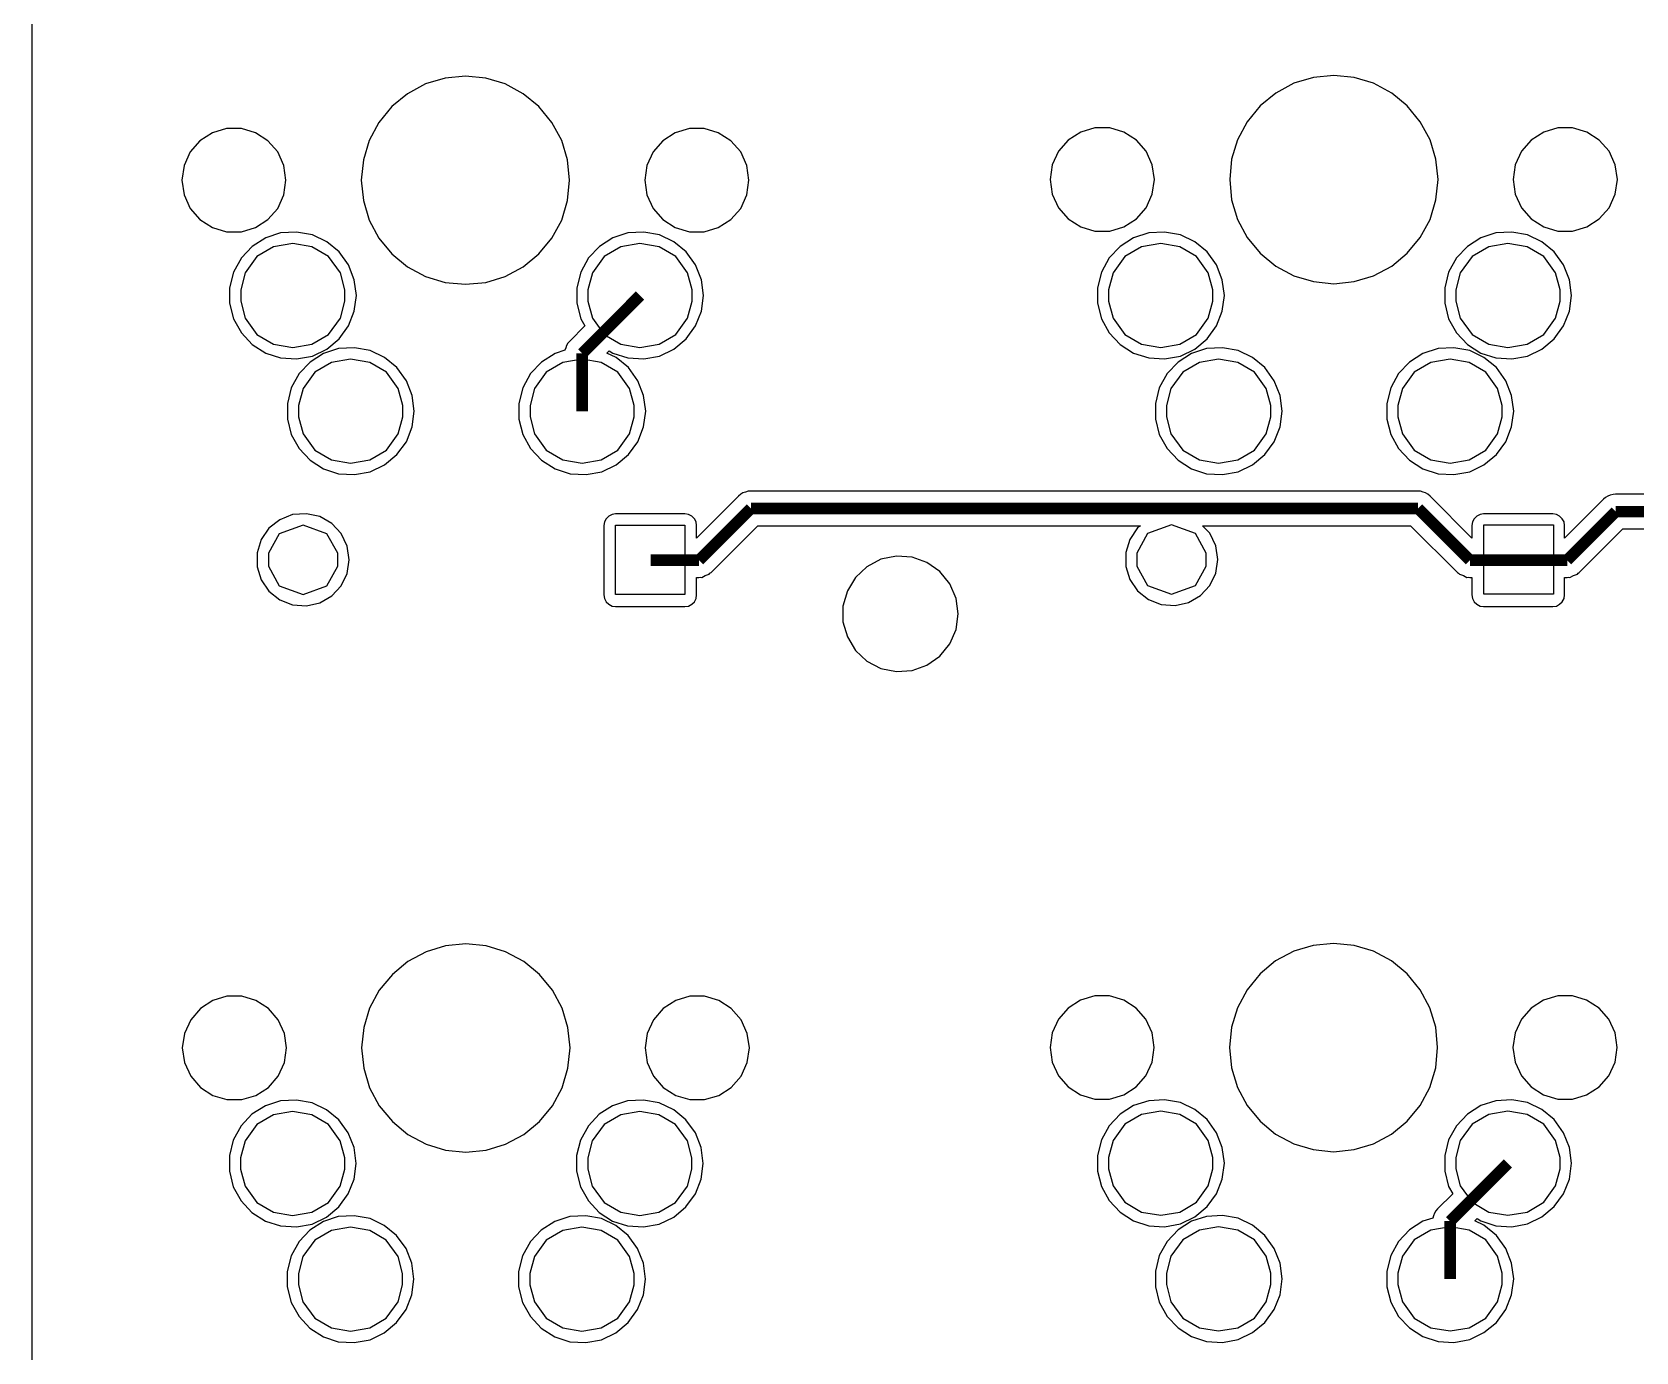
# Model space of a CAD drawing. Extents: x 2.4 to 97.7, y 2.4 to 97.6.
# Drawn here: x 2.38 to 37.58, y 24.28 to 53.26 of the extents above; entities that cross this region are included whole.
import ezdxf

# ---------------------------------------------------------------- set-up
doc = ezdxf.new("R2010")
doc.units = 0
doc.layers.get('0').update_dxf_attribs({"linetype": 'CONTINUOUS'})

msp = doc.modelspace()

# ---------------------------------------------------------------- linework, layer by layer
at = {"color": 173}
msp.add_lwpolyline([(2.38263, 7.1465), (2.38263, 92.8825)], dxfattribs=at)
at = {"color": 7}
for points in [[(11.8925, 47.7213), (12.3417, 47.7643), (12.7661, 47.891), (13.1644, 48.1072), (13.5075, 48.3898), (13.7914, 48.737), (14.0077, 49.1314), (14.1345, 49.5596), (14.18, 50.0077), (14.1345, 50.4543), (14.0077, 50.8811), (13.7914, 51.277), (13.5075, 51.6227), (13.1644, 51.9067), (12.7661, 52.1201), (12.3417, 52.2471), (11.8925, 52.2937), (11.4474, 52.2471), (11.0188, 52.1201), (10.6219, 51.9067), (10.2788, 51.6227), (9.99215, 51.277), (9.78133, 50.8811), (9.65454, 50.4543), (9.60632, 50.0077), (9.65454, 49.5596), (9.78133, 49.1314), (9.99215, 48.737), (10.2788, 48.3898), (10.6219, 48.1072), (11.0188, 47.891), (11.4474, 47.7643), (11.8925, 47.7213)], [(30.9549, 47.734), (31.4, 47.782), (31.8258, 47.909), (32.2254, 48.1196), (32.5672, 48.405), (32.8524, 48.7497), (33.066, 49.1465), (33.1928, 49.5748), (33.2411, 50.02), (33.1928, 50.4694), (33.066, 50.8963), (32.8524, 51.2893), (32.5672, 51.6378), (32.2254, 51.9204), (31.8258, 52.1353), (31.4, 52.2623), (30.9549, 52.3064), (30.5084, 52.2623), (30.0784, 52.1353), (29.6843, 51.9204), (29.3371, 51.6378), (29.0518, 51.2893), (28.8396, 50.8963), (28.7114, 50.4694), (28.6687, 50.02), (28.7114, 49.5748), (28.8396, 49.1465), (29.0518, 48.7497), (29.3371, 48.405), (29.6843, 48.1196), (30.0784, 47.909), (30.5084, 47.782), (30.9549, 47.734)], [(6.64905, 48.8721), (6.97699, 48.8721), (7.2843, 48.9659), (7.55855, 49.1409), (7.7749, 49.3847), (7.91132, 49.6866), (7.95542, 50.0077), (7.91132, 50.3273), (7.7749, 50.6264), (7.55855, 50.8702), (7.2843, 51.0466), (6.97699, 51.1404), (6.64905, 51.1404), (6.34175, 51.0466), (6.06474, 50.8702), (5.85392, 50.6264), (5.71747, 50.3273), (5.66924, 50.0077), (5.71747, 49.6866), (5.85392, 49.3847), (6.06474, 49.1409), (6.34175, 48.9659), (6.64905, 48.8721)], [(16.8093, 48.8721), (17.1345, 48.8721), (17.4446, 48.9659), (17.7188, 49.1409), (17.9352, 49.3847), (18.0716, 49.6866), (18.1171, 50.0077), (18.0716, 50.3273), (17.9352, 50.6264), (17.7188, 50.8702), (17.4446, 51.0466), (17.1345, 51.1404), (16.8093, 51.1404), (16.4992, 51.0466), (16.225, 50.8702), (16.0114, 50.6264), (15.875, 50.3273), (15.8323, 50.0077), (15.875, 49.6866), (16.0114, 49.3847), (16.225, 49.1409), (16.4992, 48.9659), (16.8093, 48.8721)], [(25.7101, 48.8872), (26.0353, 48.8872), (26.3453, 48.9811), (26.6196, 49.1561), (26.8345, 49.3998), (26.9696, 49.7018), (27.0178, 50.02), (26.9696, 50.3424), (26.8345, 50.6416), (26.6196, 50.8854), (26.3453, 51.0618), (26.0353, 51.1556), (25.7101, 51.1556), (25.4, 51.0618), (25.1258, 50.8854), (24.9122, 50.6416), (24.7744, 50.3424), (24.7317, 50.02), (24.7744, 49.7018), (24.9122, 49.3998), (25.1258, 49.1561), (25.4, 48.9811), (25.7101, 48.8872)], [(35.8704, 48.8872), (36.1943, 48.8872), (36.5044, 48.9811), (36.7785, 49.1561), (36.9947, 49.3998), (37.1299, 49.7018), (37.1782, 50.02), (37.1299, 50.3424), (36.9947, 50.6416), (36.7785, 50.8854), (36.5044, 51.0618), (36.1943, 51.1556), (35.8704, 51.1556), (35.5604, 51.0618), (35.2859, 50.8854), (35.0725, 50.6416), (34.9346, 50.3424), (34.8919, 50.02), (34.9346, 49.7018), (35.0725, 49.3998), (35.2859, 49.1561), (35.5604, 48.9811), (35.8704, 48.8872)], [(8.18829, 46.083), (8.53694, 46.1465), (8.84975, 46.2993), (9.12125, 46.5226), (9.32656, 46.8066), (9.45335, 47.129), (9.50158, 47.4747), (9.45335, 47.8222), (9.32656, 48.1461), (9.12125, 48.4325), (8.84975, 48.653), (8.53694, 48.8086), (8.18829, 48.8692), (7.8383, 48.8488), (7.51032, 48.7426), (7.2154, 48.5539), (6.97699, 48.3002), (6.80201, 47.9873), (6.71795, 47.6472), (6.71795, 47.304), (6.80201, 46.9635), (6.97699, 46.6549), (7.2154, 46.3998), (7.51032, 46.2097), (7.8383, 46.1038), (8.18829, 46.083)], [(14.5411, 43.5434), (14.8869, 43.6065), (15.1997, 43.7582), (15.4712, 43.9829), (15.6766, 44.2666), (15.8034, 44.5893), (15.8516, 44.9351), (15.8034, 45.2822), (15.6766, 45.6046), (15.4712, 45.8929), (15.1997, 46.1133), (14.9958, 46.2097), (15.0496, 46.2636), (15.1309, 46.2097), (15.4602, 46.1038), (15.8116, 46.083), (16.1561, 46.1465), (16.4689, 46.2993), (16.7404, 46.5226), (16.9471, 46.8066), (17.0739, 47.129), (17.1221, 47.4747), (17.0739, 47.8222), (16.9471, 48.1461), (16.7404, 48.4325), (16.4689, 48.653), (16.1561, 48.8086), (15.8116, 48.8692), (15.4602, 48.8488), (15.1309, 48.7426), (14.836, 48.5539), (14.5948, 48.3002), (14.4239, 47.9873), (14.3385, 47.6472), (14.3385, 47.304), (14.4239, 46.9635), (14.5162, 46.8066), (14.1828, 46.4742), (14.1428, 46.4301), (14.1152, 46.3779), (14.0946, 46.3243), (14.0766, 46.2732), (13.8603, 46.203), (13.5654, 46.0142), (13.3242, 45.7606), (13.1548, 45.4477), (13.0679, 45.1072), (13.0679, 44.7643), (13.1548, 44.4239), (13.3242, 44.1138), (13.5654, 43.8602), (13.8603, 43.67), (14.1911, 43.5624), (14.5411, 43.5434)], [(27.2411, 46.083), (27.5869, 46.1465), (27.8997, 46.2993), (28.1712, 46.5226), (28.3766, 46.8066), (28.5034, 47.129), (28.5516, 47.4747), (28.5034, 47.8222), (28.3766, 48.1461), (28.1712, 48.4325), (27.8997, 48.653), (27.5869, 48.8086), (27.2411, 48.8692), (26.8911, 48.8488), (26.5603, 48.7426), (26.2654, 48.5539), (26.0242, 48.3002), (25.8548, 47.9873), (25.7679, 47.6472), (25.7679, 47.304), (25.8548, 46.9635), (26.0242, 46.6549), (26.2654, 46.3998), (26.5603, 46.2097), (26.8911, 46.1038), (27.2411, 46.083)], [(34.8616, 46.083), (35.2061, 46.1465), (35.5191, 46.2993), (35.7904, 46.5226), (35.9971, 46.8066), (36.1237, 47.129), (36.1721, 47.4747), (36.1237, 47.8222), (35.9971, 48.1461), (35.7904, 48.4325), (35.5191, 48.653), (35.2061, 48.8086), (34.8616, 48.8692), (34.5102, 48.8488), (34.1809, 48.7426), (33.886, 48.5539), (33.6448, 48.3002), (33.4739, 47.9873), (33.3885, 47.6472), (33.3885, 47.304), (33.4739, 46.9635), (33.6448, 46.6549), (33.886, 46.3998), (34.1809, 46.2097), (34.5102, 46.1038), (34.8616, 46.083)], [(9.45885, 43.5434), (9.80613, 43.6065), (10.1189, 43.7582), (10.3904, 43.9829), (10.5971, 44.2666), (10.7239, 44.5893), (10.7721, 44.9351), (10.7239, 45.2822), (10.5971, 45.6046), (10.3904, 45.8929), (10.1189, 46.1133), (9.80613, 46.2675), (9.45885, 46.3296), (9.10883, 46.3091), (8.78085, 46.203), (8.48596, 46.0142), (8.24756, 45.7606), (8.07254, 45.4477), (7.98848, 45.1072), (7.98848, 44.7643), (8.07254, 44.4239), (8.24756, 44.1138), (8.48596, 43.8602), (8.78085, 43.67), (9.10883, 43.5624), (9.45885, 43.5434)], [(28.5116, 43.5434), (28.8561, 43.6065), (29.1689, 43.7582), (29.4404, 43.9829), (29.6471, 44.2666), (29.7739, 44.5893), (29.8221, 44.9351), (29.7739, 45.2822), (29.6471, 45.6046), (29.4404, 45.8929), (29.1689, 46.1133), (28.8561, 46.2675), (28.5116, 46.3296), (28.1602, 46.3091), (27.8309, 46.203), (27.536, 46.0142), (27.2948, 45.7606), (27.1239, 45.4477), (27.0385, 45.1072), (27.0385, 44.7643), (27.1239, 44.4239), (27.2948, 44.1138), (27.536, 43.8602), (27.8309, 43.67), (28.1602, 43.5624), (28.5116, 43.5434)], [(33.5911, 43.5434), (33.9369, 43.6065), (34.2497, 43.7582), (34.5212, 43.9829), (34.7266, 44.2666), (34.8534, 44.5893), (34.9016, 44.9351), (34.8534, 45.2822), (34.7266, 45.6046), (34.5212, 45.8929), (34.2497, 46.1133), (33.9369, 46.2675), (33.5911, 46.3296), (33.2411, 46.3091), (32.9103, 46.203), (32.6154, 46.0142), (32.3742, 45.7606), (32.2048, 45.4477), (32.1179, 45.1072), (32.1179, 44.7643), (32.2048, 44.4239), (32.3742, 44.1138), (32.6154, 43.8602), (32.9103, 43.67), (33.2411, 43.5624), (33.5911, 43.5434)], [(8.40465, 40.6633), (8.69678, 40.7307), (8.96137, 40.8809), (9.16672, 41.1014), (9.29901, 41.3755), (9.34173, 41.6733), (9.29901, 41.9749), (9.16672, 42.2508), (8.96137, 42.4684), (8.69678, 42.6212), (8.40465, 42.6847), (8.09734, 42.6642), (7.81763, 42.5524), (7.57922, 42.3665), (7.41108, 42.1185), (7.32014, 41.8289), (7.32014, 41.5216), (7.41108, 41.2337), (7.57922, 40.9857), (7.81763, 40.797), (8.09734, 40.6852), (8.40465, 40.6633)], [(21.3541, 39.2204), (21.6958, 39.2395), (22.0238, 39.3569), (22.3091, 39.558), (22.524, 39.8268), (22.6618, 40.1436), (22.7101, 40.4869), (22.6618, 40.827), (22.524, 41.1455), (22.3091, 41.4143), (22.0238, 41.6154), (21.6958, 41.7311), (21.3541, 41.752), (21.011, 41.6856), (20.7078, 41.5216), (20.4542, 41.2873), (20.2765, 40.9952), (20.18, 40.6576), (20.18, 40.3144), (20.2765, 39.9796), (20.4542, 39.6847), (20.7078, 39.4504), (21.011, 39.2878), (21.3541, 39.2204)], [(11.9021, 28.6714), (12.3513, 28.7142), (12.7758, 28.841), (13.1754, 29.0573), (13.5172, 29.3398), (13.8024, 29.6871), (14.016, 30.0812), (14.1428, 30.5098), (14.1911, 30.9576), (14.1428, 31.4041), (14.016, 31.8313), (13.8024, 32.2268), (13.5172, 32.5727), (13.1754, 32.8566), (12.7758, 33.0702), (12.3513, 33.197), (11.9021, 33.2438), (11.4584, 33.197), (11.0312, 33.0702), (10.6316, 32.8566), (10.2898, 32.5727), (10.0018, 32.2268), (9.79096, 31.8313), (9.66417, 31.4041), (9.61595, 30.9576), (9.66417, 30.5098), (9.79096, 30.0812), (10.0018, 29.6871), (10.2898, 29.3398), (10.6316, 29.0573), (11.0312, 28.841), (11.4584, 28.7142), (11.9021, 28.6714)], [(30.9466, 28.6784), (31.3972, 28.7238), (31.823, 28.852), (32.2171, 29.0642), (32.5658, 29.3495), (32.8497, 29.6954), (33.0633, 30.0909), (33.19, 30.5208), (33.2328, 30.9645), (33.19, 31.4138), (33.0633, 31.8409), (32.8497, 32.2351), (32.5658, 32.5823), (32.2171, 32.8676), (31.823, 33.0812), (31.3972, 33.208), (30.9466, 33.2507), (30.5001, 33.208), (30.0757, 33.0812), (29.6774, 32.8676), (29.3343, 32.5823), (29.0504, 32.2351), (28.8368, 31.8409), (28.71, 31.4138), (28.6618, 30.9645), (28.71, 30.5208), (28.8368, 30.0909), (29.0504, 29.6954), (29.3343, 29.3495), (29.6774, 29.0642), (30.0757, 28.852), (30.5001, 28.7238), (30.9466, 28.6784)], [(6.66006, 29.8221), (6.98803, 29.8221), (7.29534, 29.9158), (7.56955, 30.0909), (7.78454, 30.3348), (7.91958, 30.6366), (7.96505, 30.9576), (7.91958, 31.2773), (7.78454, 31.5764), (7.56955, 31.8203), (7.29534, 31.9967), (6.98803, 32.0904), (6.66006, 32.0904), (6.35275, 31.9967), (6.07854, 31.8203), (5.86493, 31.5764), (5.72714, 31.2773), (5.67891, 30.9576), (5.72714, 30.6366), (5.86493, 30.3348), (6.07854, 30.0909), (6.35275, 29.9158), (6.66006, 29.8221)], [(16.8203, 29.8221), (17.1442, 29.8221), (17.4542, 29.9158), (17.7285, 30.0909), (17.9448, 30.3348), (18.0799, 30.6366), (18.1281, 30.9576), (18.0799, 31.2773), (17.9448, 31.5764), (17.7285, 31.8203), (17.4542, 31.9967), (17.1442, 32.0904), (16.8203, 32.0904), (16.5103, 31.9967), (16.236, 31.8203), (16.0225, 31.5764), (15.8846, 31.2773), (15.8419, 30.9576), (15.8846, 30.6366), (16.0225, 30.3348), (16.236, 30.0909), (16.5103, 29.9158), (16.8203, 29.8221)], [(25.7073, 29.8318), (26.0325, 29.8318), (26.3426, 29.9255), (26.6168, 30.1005), (26.8277, 30.3444), (26.9668, 30.6476), (27.0095, 30.9645), (26.9668, 31.287), (26.8277, 31.5874), (26.6168, 31.8313), (26.3426, 32.0063), (26.0325, 32.1), (25.7073, 32.1), (25.3972, 32.0063), (25.123, 31.8313), (24.9094, 31.5874), (24.773, 31.287), (24.7247, 30.9645), (24.773, 30.6476), (24.9094, 30.3444), (25.123, 30.1005), (25.3972, 29.9255), (25.7073, 29.8318)], [(35.8676, 29.8318), (36.1929, 29.8318), (36.5016, 29.9255), (36.7771, 30.1005), (36.988, 30.3444), (37.127, 30.6476), (37.1697, 30.9645), (37.127, 31.287), (36.988, 31.5874), (36.7771, 31.8313), (36.5016, 32.0063), (36.1929, 32.1), (35.8676, 32.1), (35.5575, 32.0063), (35.2834, 31.8313), (35.0697, 31.5874), (34.9319, 31.287), (34.8837, 30.9645), (34.9319, 30.6476), (35.0697, 30.3444), (35.2834, 30.1005), (35.5575, 29.9255), (35.8676, 29.8318)], [(8.18416, 27.0275), (8.53144, 27.0909), (8.84424, 27.2438), (9.11296, 27.4671), (9.32106, 27.7523), (9.44922, 28.0748), (9.4947, 28.422), (9.44922, 28.7679), (9.32106, 29.0904), (9.11296, 29.377), (8.84424, 29.5989), (8.53144, 29.7532), (8.18416, 29.8139), (7.83276, 29.7932), (7.50616, 29.6871), (7.20852, 29.4997), (6.97149, 29.2447), (6.79648, 28.9333), (6.71241, 28.5929), (6.71241, 28.2498), (6.79648, 27.9094), (6.97149, 27.5994), (7.20852, 27.3458), (7.50616, 27.1543), (7.83276, 27.0481), (8.18416, 27.0275)], [(15.8034, 27.0275), (16.1492, 27.0909), (16.4662, 27.2438), (16.7335, 27.4671), (16.9444, 27.7523), (17.0711, 28.0748), (17.1138, 28.422), (17.0711, 28.7679), (16.9444, 29.0904), (16.7335, 29.377), (16.4662, 29.5989), (16.1492, 29.7532), (15.8034, 29.8139), (15.4533, 29.7932), (15.1226, 29.6871), (14.8277, 29.4997), (14.5921, 29.2447), (14.417, 28.9333), (14.3302, 28.5929), (14.3302, 28.2498), (14.417, 27.9094), (14.5921, 27.5994), (14.8277, 27.3458), (15.1226, 27.1543), (15.4533, 27.0481), (15.8034, 27.0275)], [(27.2411, 27.033), (27.5869, 27.0964), (27.8997, 27.2493), (28.1712, 27.4726), (28.3766, 27.7565), (28.5034, 28.0789), (28.5516, 28.4248), (28.5034, 28.7721), (28.3766, 29.0959), (28.1712, 29.3825), (27.8997, 29.603), (27.5869, 29.7587), (27.2411, 29.8194), (26.8911, 29.7987), (26.5603, 29.6926), (26.2654, 29.5038), (26.0242, 29.2503), (25.8548, 28.9374), (25.7679, 28.597), (25.7679, 28.2539), (25.8548, 27.9135), (26.0242, 27.6049), (26.2654, 27.3499), (26.5603, 27.1598), (26.8911, 27.0536), (27.2411, 27.033)], [(33.5911, 24.4933), (33.9369, 24.5566), (34.2497, 24.7082), (34.5212, 24.9329), (34.7266, 25.2167), (34.8534, 25.5392), (34.9016, 25.8851), (34.8534, 26.2323), (34.7266, 26.5548), (34.5212, 26.8428), (34.2497, 27.0633), (34.0458, 27.1598), (34.0996, 27.2135), (34.1809, 27.1598), (34.5102, 27.0536), (34.8616, 27.033), (35.2061, 27.0964), (35.5191, 27.2493), (35.7904, 27.4726), (35.9971, 27.7565), (36.1237, 28.0789), (36.1721, 28.4248), (36.1237, 28.7721), (35.9971, 29.0959), (35.7904, 29.3825), (35.5191, 29.603), (35.2061, 29.7587), (34.8616, 29.8194), (34.5102, 29.7987), (34.1809, 29.6926), (33.886, 29.5038), (33.6448, 29.2503), (33.4739, 28.9374), (33.3885, 28.597), (33.3885, 28.2539), (33.4739, 27.9135), (33.5662, 27.7565), (33.2328, 27.4243), (33.1928, 27.3802), (33.1652, 27.3279), (33.1446, 27.2741), (33.1266, 27.2232), (32.9103, 27.1529), (32.6154, 26.9641), (32.3742, 26.7105), (32.2048, 26.3977), (32.1179, 26.0573), (32.1179, 25.7142), (32.2048, 25.3738), (32.3742, 25.0638), (32.6154, 24.8102), (32.9103, 24.62), (33.2411, 24.5126), (33.5911, 24.4933)], [(9.45335, 24.4878), (9.802, 24.5511), (10.1134, 24.7041), (10.3835, 24.9273), (10.5916, 25.2112), (10.7184, 25.5337), (10.7638, 25.8823), (10.7184, 26.2282), (10.5916, 26.5507), (10.3835, 26.8373), (10.1134, 27.0578), (9.802, 27.2135), (9.45335, 27.2741), (9.10333, 27.2535), (8.77535, 27.1473), (8.47771, 26.9586), (8.24205, 26.705), (8.06704, 26.3922), (7.98297, 26.0518), (7.98297, 25.7101), (8.06704, 25.3697), (8.24205, 25.0596), (8.47771, 24.8047), (8.77535, 24.6145), (9.10333, 24.5084), (9.45335, 24.4878)], [(14.5342, 24.4878), (14.8787, 24.5511), (15.197, 24.7041), (15.463, 24.9273), (15.6738, 25.2112), (15.8006, 25.5337), (15.8447, 25.8823), (15.8006, 26.2282), (15.6738, 26.5507), (15.463, 26.8373), (15.197, 27.0578), (14.8787, 27.2135), (14.5342, 27.2741), (14.1828, 27.2535), (13.8534, 27.1473), (13.5585, 26.9586), (13.3215, 26.705), (13.1465, 26.3922), (13.061, 26.0518), (13.061, 25.7101), (13.1465, 25.3697), (13.3215, 25.0596), (13.5585, 24.8047), (13.8534, 24.6145), (14.1828, 24.5084), (14.5342, 24.4878)], [(28.5116, 24.4933), (28.8561, 24.5566), (29.1689, 24.7082), (29.4404, 24.9329), (29.6471, 25.2167), (29.7739, 25.5392), (29.8221, 25.8851), (29.7739, 26.2323), (29.6471, 26.5548), (29.4404, 26.8428), (29.1689, 27.0633), (28.8561, 27.2176), (28.5116, 27.2796), (28.1602, 27.259), (27.8309, 27.1529), (27.536, 26.9641), (27.2948, 26.7105), (27.1239, 26.3977), (27.0385, 26.0573), (27.0385, 25.7142), (27.1239, 25.3738), (27.2948, 25.0638), (27.536, 24.8102), (27.8309, 24.62), (28.1602, 24.5126), (28.5116, 24.4933)]]:
    msp.add_lwpolyline(points, close=True, dxfattribs=at)
at = {"color": 173}
for points in [[(9.248, 47.4747), (9.248, 47.6003), (9.1488, 47.975), (8.88972, 48.3334), (8.52456, 48.5468), (8.10426, 48.6184), (7.68396, 48.5468), (7.31876, 48.3334), (7.05968, 47.975), (6.96186, 47.6003), (6.96186, 47.4747), (6.96186, 47.3509), (7.05968, 46.9759), (7.31876, 46.6178), (7.68396, 46.404), (8.10426, 46.3324), (8.52456, 46.404), (8.88972, 46.6178), (9.1488, 46.9759), (9.248, 47.3509), (9.248, 47.4747)], [(9.248, 47.4747), (9.248, 47.6003), (9.1488, 47.975), (8.88972, 48.3334), (8.52456, 48.5468), (8.10426, 48.6184), (7.68396, 48.5468), (7.31876, 48.3334), (7.05968, 47.975), (6.96186, 47.6003), (6.96186, 47.4747), (6.96186, 47.3509), (7.05968, 46.9759), (7.31876, 46.6178), (7.68396, 46.404), (8.10426, 46.3324), (8.52456, 46.404), (8.88972, 46.6178), (9.1488, 46.9759), (9.248, 47.3509), (9.248, 47.4747)], [(16.8686, 47.4747), (16.8686, 47.6003), (16.7694, 47.975), (16.5103, 48.3334), (16.1451, 48.5468), (15.7248, 48.6184), (15.3045, 48.5468), (14.9393, 48.3334), (14.6802, 47.975), (14.5824, 47.6003), (14.5824, 47.4747), (14.5824, 47.3509), (14.6802, 46.9759), (14.9393, 46.6178), (15.3045, 46.404), (15.7248, 46.3324), (16.1451, 46.404), (16.5103, 46.6178), (16.7694, 46.9759), (16.8686, 47.3509), (16.8686, 47.4747)], [(16.8686, 47.4747), (16.8686, 47.6003), (16.7694, 47.975), (16.5103, 48.3334), (16.1451, 48.5468), (15.7248, 48.6184), (15.3045, 48.5468), (14.9393, 48.3334), (14.6802, 47.975), (14.5824, 47.6003), (14.5824, 47.4747), (14.5824, 47.3509), (14.6802, 46.9759), (14.9393, 46.6178), (15.3045, 46.404), (15.7248, 46.3324), (16.1451, 46.404), (16.5103, 46.6178), (16.7694, 46.9759), (16.8686, 47.3509), (16.8686, 47.4747)], [(28.298, 47.4747), (28.298, 47.6003), (28.1988, 47.975), (27.9397, 48.3334), (27.5746, 48.5468), (27.1543, 48.6184), (26.734, 48.5468), (26.3688, 48.3334), (26.1097, 47.975), (26.0119, 47.6003), (26.0119, 47.4747), (26.0119, 47.3509), (26.1097, 46.9759), (26.3688, 46.6178), (26.734, 46.404), (27.1543, 46.3324), (27.5746, 46.404), (27.9397, 46.6178), (28.1988, 46.9759), (28.298, 47.3509), (28.298, 47.4747)], [(28.298, 47.4747), (28.298, 47.6003), (28.1988, 47.975), (27.9397, 48.3334), (27.5746, 48.5468), (27.1543, 48.6184), (26.734, 48.5468), (26.3688, 48.3334), (26.1097, 47.975), (26.0119, 47.6003), (26.0119, 47.4747), (26.0119, 47.3509), (26.1097, 46.9759), (26.3688, 46.6178), (26.734, 46.404), (27.1543, 46.3324), (27.5746, 46.404), (27.9397, 46.6178), (28.1988, 46.9759), (28.298, 47.3509), (28.298, 47.4747)], [(35.9184, 47.4747), (35.9184, 47.6003), (35.8193, 47.975), (35.5604, 48.3334), (35.1951, 48.5468), (34.7748, 48.6184), (34.3545, 48.5468), (33.9893, 48.3334), (33.7302, 47.975), (33.6324, 47.6003), (33.6324, 47.4747), (33.6324, 47.3509), (33.7302, 46.9759), (33.9893, 46.6178), (34.3545, 46.404), (34.7748, 46.3324), (35.1951, 46.404), (35.5604, 46.6178), (35.8193, 46.9759), (35.9184, 47.3509), (35.9184, 47.4747)], [(35.9184, 47.4747), (35.9184, 47.6003), (35.8193, 47.975), (35.5604, 48.3334), (35.1951, 48.5468), (34.7748, 48.6184), (34.3545, 48.5468), (33.9893, 48.3334), (33.7302, 47.975), (33.6324, 47.6003), (33.6324, 47.4747), (33.6324, 47.3509), (33.7302, 46.9759), (33.9893, 46.6178), (34.3545, 46.404), (34.7748, 46.3324), (35.1951, 46.404), (35.5604, 46.6178), (35.8193, 46.9759), (35.9184, 47.3509), (35.9184, 47.4747)], [(10.5186, 44.9351), (10.5186, 45.0603), (10.4194, 45.4353), (10.1603, 45.7937), (9.79509, 46.0072), (9.37479, 46.0788), (8.95449, 46.0072), (8.58933, 45.7937), (8.33025, 45.4353), (8.23239, 45.0603), (8.23239, 44.9351), (8.23239, 44.8109), (8.33025, 44.4362), (8.58933, 44.0778), (8.95449, 43.8644), (9.37479, 43.7928), (9.79509, 43.8644), (10.1603, 44.0778), (10.4194, 44.4362), (10.5186, 44.8109), (10.5186, 44.9351)], [(10.5186, 44.9351), (10.5186, 45.0603), (10.4194, 45.4353), (10.1603, 45.7937), (9.79509, 46.0072), (9.37479, 46.0788), (8.95449, 46.0072), (8.58933, 45.7937), (8.33025, 45.4353), (8.23239, 45.0603), (8.23239, 44.9351), (8.23239, 44.8109), (8.33025, 44.4362), (8.58933, 44.0778), (8.95449, 43.8644), (9.37479, 43.7928), (9.79509, 43.8644), (10.1603, 44.0778), (10.4194, 44.4362), (10.5186, 44.8109), (10.5186, 44.9351)], [(15.598, 44.9351), (15.598, 45.0603), (15.4988, 45.4353), (15.2397, 45.7937), (14.8746, 46.0072), (14.4543, 46.0788), (14.034, 46.0072), (13.6688, 45.7937), (13.4097, 45.4353), (13.3119, 45.0603), (13.3119, 44.9351), (13.3119, 44.8109), (13.4097, 44.4362), (13.6688, 44.0778), (14.034, 43.8644), (14.4543, 43.7928), (14.8746, 43.8644), (15.2397, 44.0778), (15.4988, 44.4362), (15.598, 44.8109), (15.598, 44.9351)], [(15.598, 44.9351), (15.598, 45.0603), (15.4988, 45.4353), (15.2397, 45.7937), (14.8746, 46.0072), (14.4543, 46.0788), (14.034, 46.0072), (13.6688, 45.7937), (13.4097, 45.4353), (13.3119, 45.0603), (13.3119, 44.9351), (13.3119, 44.8109), (13.4097, 44.4362), (13.6688, 44.0778), (14.034, 43.8644), (14.4543, 43.7928), (14.8746, 43.8644), (15.2397, 44.0778), (15.4988, 44.4362), (15.598, 44.8109), (15.598, 44.9351)], [(29.5686, 44.9351), (29.5686, 45.0603), (29.4694, 45.4353), (29.2103, 45.7937), (28.8451, 46.0072), (28.4248, 46.0788), (28.0045, 46.0072), (27.6393, 45.7937), (27.3802, 45.4353), (27.2824, 45.0603), (27.2824, 44.9351), (27.2824, 44.8109), (27.3802, 44.4362), (27.6393, 44.0778), (28.0045, 43.8644), (28.4248, 43.7928), (28.8451, 43.8644), (29.2103, 44.0778), (29.4694, 44.4362), (29.5686, 44.8109), (29.5686, 44.9351)], [(29.5686, 44.9351), (29.5686, 45.0603), (29.4694, 45.4353), (29.2103, 45.7937), (28.8451, 46.0072), (28.4248, 46.0788), (28.0045, 46.0072), (27.6393, 45.7937), (27.3802, 45.4353), (27.2824, 45.0603), (27.2824, 44.9351), (27.2824, 44.8109), (27.3802, 44.4362), (27.6393, 44.0778), (28.0045, 43.8644), (28.4248, 43.7928), (28.8451, 43.8644), (29.2103, 44.0778), (29.4694, 44.4362), (29.5686, 44.8109), (29.5686, 44.9351)], [(34.648, 44.9351), (34.648, 45.0603), (34.5488, 45.4353), (34.2897, 45.7937), (33.9246, 46.0072), (33.5043, 46.0788), (33.084, 46.0072), (32.7188, 45.7937), (32.4597, 45.4353), (32.3619, 45.0603), (32.3619, 44.9351), (32.3619, 44.8109), (32.4597, 44.4362), (32.7188, 44.0778), (33.084, 43.8644), (33.5043, 43.7928), (33.9246, 43.8644), (34.2897, 44.0778), (34.5488, 44.4362), (34.648, 44.8109), (34.648, 44.9351)], [(34.648, 44.9351), (34.648, 45.0603), (34.5488, 45.4353), (34.2897, 45.7937), (33.9246, 46.0072), (33.5043, 46.0788), (33.084, 46.0072), (32.7188, 45.7937), (32.4597, 45.4353), (32.3619, 45.0603), (32.3619, 44.9351), (32.3619, 44.8109), (32.4597, 44.4362), (32.7188, 44.0778), (33.084, 43.8644), (33.5043, 43.7928), (33.9246, 43.8644), (34.2897, 44.0778), (34.5488, 44.4362), (34.648, 44.8109), (34.648, 44.9351)], [(9.09366, 41.6733), (9.09366, 41.8165), (8.85529, 42.2451), (8.33162, 42.4353), (7.80658, 42.2451), (7.56955, 41.8165), (7.56955, 41.6733), (7.56955, 41.5315), (7.80658, 41.1028), (8.33162, 40.9127), (8.85529, 41.1028), (9.09366, 41.5315), (9.09366, 41.6733)], [(9.09366, 41.6733), (9.09366, 41.8165), (8.85529, 42.2451), (8.33162, 42.4353), (7.80658, 42.2451), (7.56955, 41.8165), (7.56955, 41.6733), (7.56955, 41.5315), (7.80658, 41.1028), (8.33162, 40.9127), (8.85529, 41.1028), (9.09366, 41.5315), (9.09366, 41.6733)], [(15.186, 42.4353), (16.7101, 42.4353), (16.7101, 40.9113), (15.186, 40.9113), (15.186, 42.4353)], [(15.186, 42.4353), (16.7101, 42.4353), (16.7101, 40.9113), (15.186, 40.9113), (15.186, 42.4353)], [(28.1533, 41.6789), (28.1533, 41.8222), (27.9149, 42.2508), (27.3913, 42.4409), (26.8663, 42.2508), (26.6292, 41.8222), (26.6292, 41.6789), (26.6292, 41.5368), (26.8663, 41.1081), (27.3913, 40.918), (27.9149, 41.1081), (28.1533, 41.5368), (28.1533, 41.6789)], [(28.1533, 41.6789), (28.1533, 41.8222), (27.9149, 42.2508), (27.3913, 42.4409), (26.8663, 42.2508), (26.6292, 41.8222), (26.6292, 41.6789), (26.6292, 41.5368), (26.8663, 41.1081), (27.3913, 40.918), (27.9149, 41.1081), (28.1533, 41.5368), (28.1533, 41.6789)], [(34.2497, 42.4409), (35.7738, 42.4409), (35.7738, 40.9166), (34.2497, 40.9166), (34.2497, 42.4409)], [(34.2497, 42.4409), (35.7738, 42.4409), (35.7738, 40.9166), (34.2497, 40.9166), (34.2497, 42.4409)], [(9.24525, 28.4193), (9.24525, 28.5447), (9.14605, 28.9195), (8.88697, 29.2778), (8.52181, 29.4914), (8.10147, 29.5631), (7.68117, 29.4914), (7.31601, 29.2778), (7.05693, 28.9195), (6.95911, 28.5447), (6.95911, 28.4193), (6.95911, 28.2952), (7.05693, 27.9204), (7.31601, 27.5621), (7.68117, 27.3485), (8.10147, 27.2769), (8.52181, 27.3485), (8.88697, 27.5621), (9.14605, 27.9204), (9.24525, 28.2952), (9.24525, 28.4193)], [(9.24525, 28.4193), (9.24525, 28.5447), (9.14605, 28.9195), (8.88697, 29.2778), (8.52181, 29.4914), (8.10147, 29.5631), (7.68117, 29.4914), (7.31601, 29.2778), (7.05693, 28.9195), (6.95911, 28.5447), (6.95911, 28.4193), (6.95911, 28.2952), (7.05693, 27.9204), (7.31601, 27.5621), (7.68117, 27.3485), (8.10147, 27.2769), (8.52181, 27.3485), (8.88697, 27.5621), (9.14605, 27.9204), (9.24525, 28.2952), (9.24525, 28.4193)], [(16.8658, 28.4193), (16.8658, 28.5447), (16.7666, 28.9195), (16.5075, 29.2778), (16.1423, 29.4914), (15.722, 29.5631), (15.3017, 29.4914), (14.9365, 29.2778), (14.6775, 28.9195), (14.5796, 28.5447), (14.5796, 28.4193), (14.5796, 28.2952), (14.6775, 27.9204), (14.9365, 27.5621), (15.3017, 27.3485), (15.722, 27.2769), (16.1423, 27.3485), (16.5075, 27.5621), (16.7666, 27.9204), (16.8658, 28.2952), (16.8658, 28.4193)], [(16.8658, 28.4193), (16.8658, 28.5447), (16.7666, 28.9195), (16.5075, 29.2778), (16.1423, 29.4914), (15.722, 29.5631), (15.3017, 29.4914), (14.9365, 29.2778), (14.6775, 28.9195), (14.5796, 28.5447), (14.5796, 28.4193), (14.5796, 28.2952), (14.6775, 27.9204), (14.9365, 27.5621), (15.3017, 27.3485), (15.722, 27.2769), (16.1423, 27.3485), (16.5075, 27.5621), (16.7666, 27.9204), (16.8658, 28.2952), (16.8658, 28.4193)], [(28.298, 28.4248), (28.298, 28.5502), (28.1988, 28.925), (27.9397, 29.2833), (27.5746, 29.4969), (27.1543, 29.5686), (26.734, 29.4969), (26.3688, 29.2833), (26.1097, 28.925), (26.0119, 28.5502), (26.0119, 28.4248), (26.0119, 28.3008), (26.1097, 27.926), (26.3688, 27.5676), (26.734, 27.3541), (27.1543, 27.2824), (27.5746, 27.3541), (27.9397, 27.5676), (28.1988, 27.926), (28.298, 28.3008), (28.298, 28.4248)], [(28.298, 28.4248), (28.298, 28.5502), (28.1988, 28.925), (27.9397, 29.2833), (27.5746, 29.4969), (27.1543, 29.5686), (26.734, 29.4969), (26.3688, 29.2833), (26.1097, 28.925), (26.0119, 28.5502), (26.0119, 28.4248), (26.0119, 28.3008), (26.1097, 27.926), (26.3688, 27.5676), (26.734, 27.3541), (27.1543, 27.2824), (27.5746, 27.3541), (27.9397, 27.5676), (28.1988, 27.926), (28.298, 28.3008), (28.298, 28.4248)], [(35.9184, 28.4248), (35.9184, 28.5502), (35.8193, 28.925), (35.5604, 29.2833), (35.1951, 29.4969), (34.7748, 29.5686), (34.3545, 29.4969), (33.9893, 29.2833), (33.7302, 28.925), (33.6324, 28.5502), (33.6324, 28.4248), (33.6324, 28.3008), (33.7302, 27.926), (33.9893, 27.5676), (34.3545, 27.3541), (34.7748, 27.2824), (35.1951, 27.3541), (35.5604, 27.5676), (35.8193, 27.926), (35.9184, 28.3008), (35.9184, 28.4248)], [(35.9184, 28.4248), (35.9184, 28.5502), (35.8193, 28.925), (35.5604, 29.2833), (35.1951, 29.4969), (34.7748, 29.5686), (34.3545, 29.4969), (33.9893, 29.2833), (33.7302, 28.925), (33.6324, 28.5502), (33.6324, 28.4248), (33.6324, 28.3008), (33.7302, 27.926), (33.9893, 27.5676), (34.3545, 27.3541), (34.7748, 27.2824), (35.1951, 27.3541), (35.5604, 27.5676), (35.8193, 27.926), (35.9184, 28.3008), (35.9184, 28.4248)], [(10.5158, 25.8796), (10.5158, 26.0049), (10.4166, 26.3798), (10.1575, 26.7381), (9.79233, 26.9517), (9.37204, 27.0233), (8.95174, 26.9517), (8.58654, 26.7381), (8.3275, 26.3798), (8.22964, 26.0049), (8.22964, 25.8796), (8.22964, 25.7555), (8.3275, 25.3807), (8.58654, 25.0224), (8.95174, 24.8088), (9.37204, 24.7372), (9.79233, 24.8088), (10.1575, 25.0224), (10.4166, 25.3807), (10.5158, 25.7555), (10.5158, 25.8796)], [(10.5158, 25.8796), (10.5158, 26.0049), (10.4166, 26.3798), (10.1575, 26.7381), (9.79233, 26.9517), (9.37204, 27.0233), (8.95174, 26.9517), (8.58654, 26.7381), (8.3275, 26.3798), (8.22964, 26.0049), (8.22964, 25.8796), (8.22964, 25.7555), (8.3275, 25.3807), (8.58654, 25.0224), (8.95174, 24.8088), (9.37204, 24.7372), (9.79233, 24.8088), (10.1575, 25.0224), (10.4166, 25.3807), (10.5158, 25.7555), (10.5158, 25.8796)], [(15.5952, 25.8796), (15.5952, 26.0049), (15.496, 26.3798), (15.237, 26.7381), (14.8718, 26.9517), (14.4515, 27.0233), (14.0312, 26.9517), (13.666, 26.7381), (13.4069, 26.3798), (13.3091, 26.0049), (13.3091, 25.8796), (13.3091, 25.7555), (13.4069, 25.3807), (13.666, 25.0224), (14.0312, 24.8088), (14.4515, 24.7372), (14.8718, 24.8088), (15.237, 25.0224), (15.496, 25.3807), (15.5952, 25.7555), (15.5952, 25.8796)], [(15.5952, 25.8796), (15.5952, 26.0049), (15.496, 26.3798), (15.237, 26.7381), (14.8718, 26.9517), (14.4515, 27.0233), (14.0312, 26.9517), (13.666, 26.7381), (13.4069, 26.3798), (13.3091, 26.0049), (13.3091, 25.8796), (13.3091, 25.7555), (13.4069, 25.3807), (13.666, 25.0224), (14.0312, 24.8088), (14.4515, 24.7372), (14.8718, 24.8088), (15.237, 25.0224), (15.496, 25.3807), (15.5952, 25.7555), (15.5952, 25.8796)], [(29.5686, 25.8851), (29.5686, 26.0105), (29.4694, 26.3853), (29.2103, 26.7436), (28.8451, 26.9572), (28.4248, 27.0288), (28.0045, 26.9572), (27.6393, 26.7436), (27.3802, 26.3853), (27.2824, 26.0105), (27.2824, 25.8851), (27.2824, 25.761), (27.3802, 25.3862), (27.6393, 25.0279), (28.0045, 24.8143), (28.4248, 24.7427), (28.8451, 24.8143), (29.2103, 25.0279), (29.4694, 25.3862), (29.5686, 25.761), (29.5686, 25.8851)], [(29.5686, 25.8851), (29.5686, 26.0105), (29.4694, 26.3853), (29.2103, 26.7436), (28.8451, 26.9572), (28.4248, 27.0288), (28.0045, 26.9572), (27.6393, 26.7436), (27.3802, 26.3853), (27.2824, 26.0105), (27.2824, 25.8851), (27.2824, 25.761), (27.3802, 25.3862), (27.6393, 25.0279), (28.0045, 24.8143), (28.4248, 24.7427), (28.8451, 24.8143), (29.2103, 25.0279), (29.4694, 25.3862), (29.5686, 25.761), (29.5686, 25.8851)], [(34.648, 25.8851), (34.648, 26.0105), (34.5488, 26.3853), (34.2897, 26.7436), (33.9246, 26.9572), (33.5043, 27.0288), (33.084, 26.9572), (32.7188, 26.7436), (32.4597, 26.3853), (32.3619, 26.0105), (32.3619, 25.8851), (32.3619, 25.761), (32.4597, 25.3862), (32.7188, 25.0279), (33.084, 24.8143), (33.5043, 24.7427), (33.9246, 24.8143), (34.2897, 25.0279), (34.5488, 25.3862), (34.648, 25.761), (34.648, 25.8851)], [(34.648, 25.8851), (34.648, 26.0105), (34.5488, 26.3853), (34.2897, 26.7436), (33.9246, 26.9572), (33.5043, 27.0288), (33.084, 26.9572), (32.7188, 26.7436), (32.4597, 26.3853), (32.3619, 26.0105), (32.3619, 25.8851), (32.3619, 25.761), (32.4597, 25.3862), (32.7188, 25.0279), (33.084, 24.8143), (33.5043, 24.7427), (33.9246, 24.8143), (34.2897, 25.0279), (34.5488, 25.3862), (34.648, 25.761), (34.648, 25.8851)]]:
    msp.add_lwpolyline(points, close=True, dxfattribs=at)
at = {"color": 173, "const_width": 0.254}
for points in [[(15.7248, 47.4747), (14.4556, 46.2044)], [(14.4556, 46.2044), (14.4556, 44.9351)], [(17.0229, 41.6638), (18.1612, 42.8004)], [(18.1612, 42.8004), (32.8015, 42.8004)], [(32.8015, 42.8004), (33.9397, 41.6638)], [(37.1422, 42.7302), (36.0758, 41.6638)], [(53.5506, 42.7302), (37.1422, 42.7302)], [(15.9563, 41.6638), (17.0229, 41.6638)], [(35.0091, 41.6638), (33.9397, 41.6638)], [(35.0091, 41.6638), (36.0758, 41.6638)], [(34.7748, 28.4248), (33.5056, 27.1543)], [(33.5056, 27.1543), (33.5056, 25.8851)]]:
    msp.add_lwpolyline(points, dxfattribs=at)
at = {"color": 7}
msp.add_lwpolyline([(53.5506, 43.1133), (37.1394, 43.1133), (37.0815, 43.1091), (37.0223, 43.0925), (36.9672, 43.0706), (36.9164, 43.0403), (36.8734, 43.0018), (36.0165, 42.146), (36.0165, 42.4258), (36.0066, 42.5041), (35.9682, 42.5746), (35.9103, 42.6311), (35.8415, 42.6695), (35.7628, 42.6791), (34.2387, 42.6791), (34.1629, 42.6695), (34.0913, 42.6311), (34.0362, 42.5746), (33.9948, 42.5041), (33.9852, 42.4258), (33.9852, 42.1513), (33.066, 43.0706), (33.0192, 43.1133), (32.9696, 43.1437), (32.9131, 43.1617), (32.8593, 43.1768), (32.7959, 43.1821), (18.1584, 43.1821), (18.0978, 43.1768), (18.0413, 43.1617), (17.9834, 43.1437), (17.9352, 43.1133), (17.8869, 43.0706), (16.9664, 42.1513), (16.9664, 42.4258), (16.9568, 42.5041), (16.9182, 42.5746), (16.8603, 42.6311), (16.7914, 42.6695), (16.7128, 42.6791), (15.1887, 42.6791), (15.1129, 42.6695), (15.0413, 42.6311), (14.9862, 42.5746), (14.9448, 42.5041), (14.9352, 42.4258), (14.9352, 40.9014), (14.9448, 40.827), (14.9862, 40.7539), (15.0413, 40.7003), (15.1129, 40.6576), (15.1887, 40.6467), (15.1887, 40.6467), (16.7128, 40.6467), (16.7914, 40.6576), (16.8603, 40.7003), (16.9182, 40.7539), (16.9568, 40.827), (16.9664, 40.9014), (16.9664, 41.2821), (17.0174, 41.2821), (17.0477, 41.293), (17.0808, 41.2873), (17.1552, 41.3262), (17.242, 41.3561), (17.2613, 41.3784), (17.2902, 41.3935), (18.3155, 42.4201), (26.7133, 42.4201), (26.6471, 42.3718), (26.479, 42.1224), (26.3853, 41.8331), (26.3853, 41.5258), (26.479, 41.239), (26.6471, 40.9896), (26.8828, 40.8023), (27.1653, 40.6908), (27.4698, 40.67), (27.762, 40.7363), (28.0265, 40.8862), (28.2319, 41.1067), (28.3641, 41.3784), (28.4069, 41.6789), (28.3641, 41.9806), (28.2319, 42.2547), (28.0748, 42.4201), (32.6388, 42.4201), (33.6655, 41.3935), (33.693, 41.3784), (33.711, 41.3561), (33.7991, 41.3262), (33.8763, 41.2873), (33.9066, 41.293), (33.9369, 41.2821), (33.9852, 41.2821), (33.9852, 40.9014), (33.9948, 40.827), (34.0362, 40.7539), (34.0913, 40.7003), (34.1629, 40.6576), (34.2387, 40.6467), (35.7628, 40.6467), (35.8415, 40.6576), (35.9103, 40.7003), (35.9682, 40.7539), (36.0066, 40.827), (36.0165, 40.9014), (36.0165, 41.2821), (36.0758, 41.2821), (36.1061, 41.293), (36.1336, 41.2873), (36.2119, 41.3262), (36.2991, 41.3561), (36.3195, 41.3784), (36.3418, 41.3935), (37.2967, 42.3513), (45.6791, 42.3513)], dxfattribs=at)

doc.saveas('drawing.dxf')
